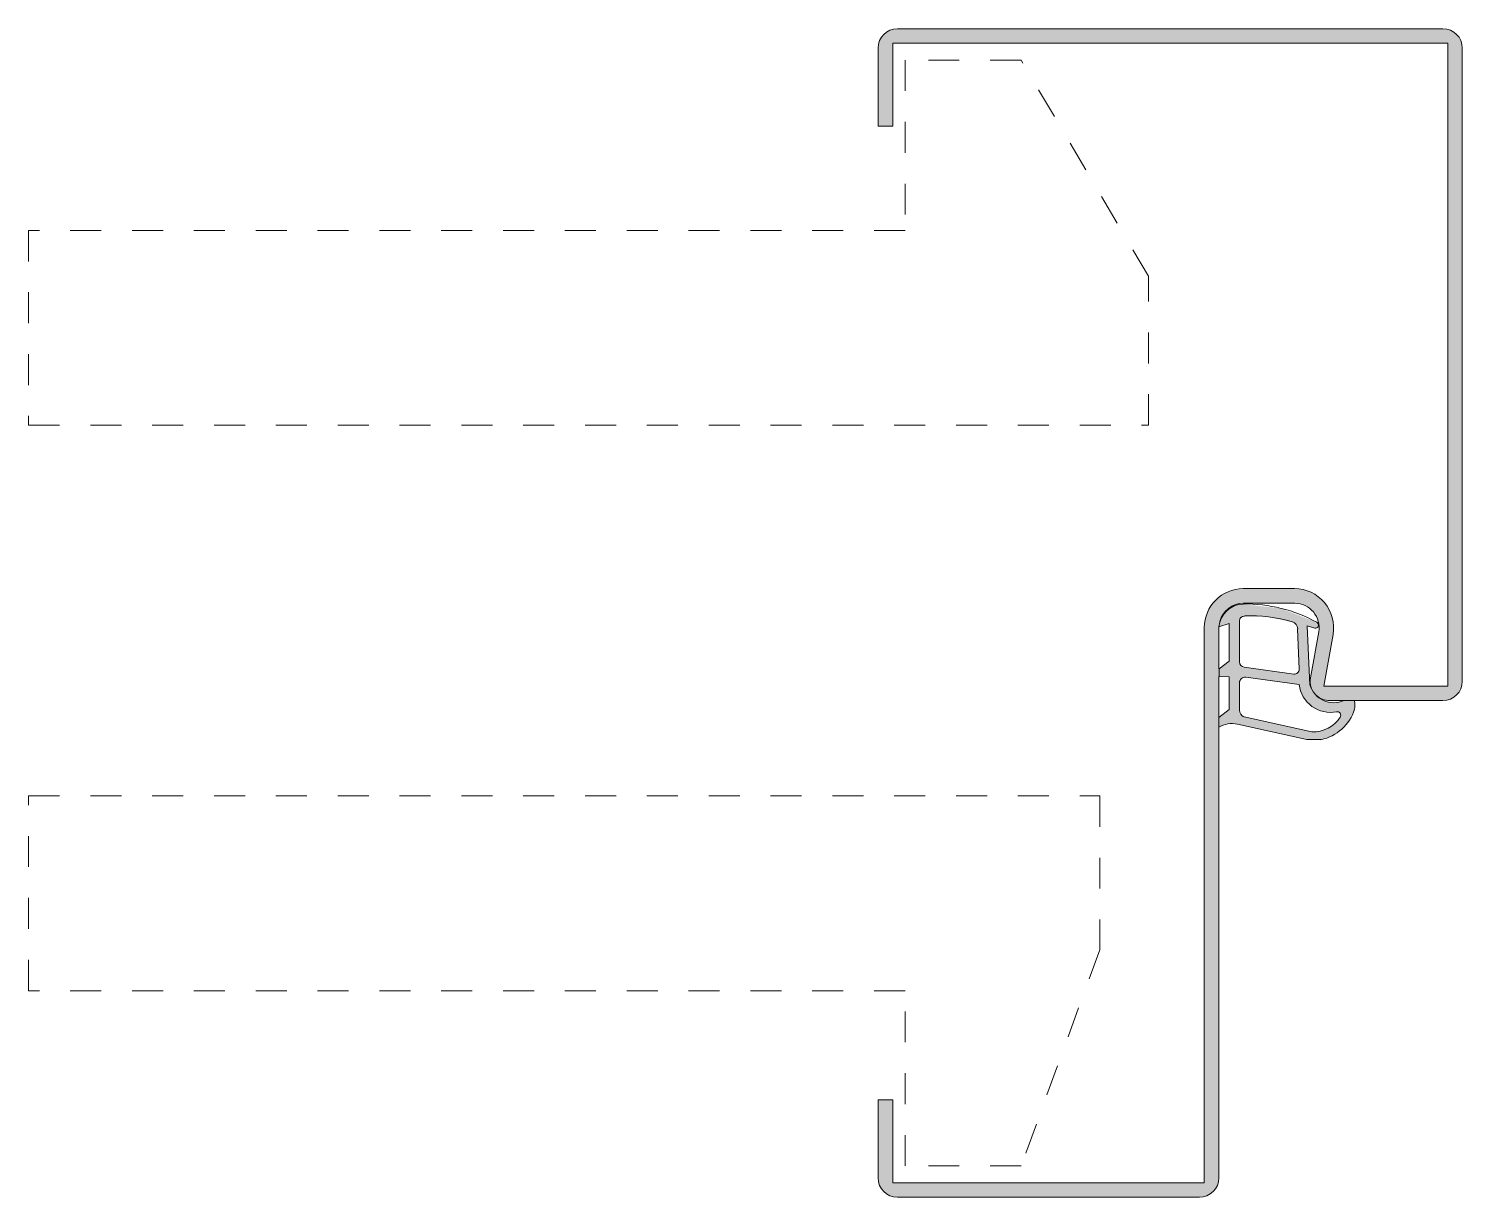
# Model space of a CAD drawing. Header units: metres. Extents: x -87 to 60, y -60 to 60.
import ezdxf

# ---------------------------------------------------------------- set-up
doc = ezdxf.new("R2010")
doc.units = ezdxf.units.M
doc.linetypes.add('Dash', pattern=[6.35, 3.175, -3.175])
doc.layers.add('A-DETL-GENF', color=92, linetype='Continuous', lineweight=18)
doc.layers.add('A-DETL-GENF-HDLN', color=1, linetype='Dash', lineweight=18)

# ---------------------------------------------------------------- blocks, each defined once
blk = doc.blocks.new('32 stalen kozijn kierdichting - 60x120 sp 25x51-2390922-00_0 Basismaterialen')
at = {"layer": 'A-DETL-GENF', "lineweight": 13}
blk.add_hatch(color=256, dxfattribs=at).paths.add_polyline_path([(33, -60), (33.52, -59.93), (34, -59.73), (34.41, -59.41), (34.73, -59), (34.93, -58.52), (35, -58), (35.03, -1.32), (35.13, -0.76), (35.4, -0.18), (35.8, 0.31), (36.3, 0.68), (36.88, 0.91), (37.53, 1), (42.79, 1), (43.41, 0.92), (43.98, 0.7), (44.49, 0.33), (44.89, -0.14), (45.18, -0.85), (45.27, -1.38), (45.25, -1.93), (44.41, -6.65), (44.43, -7.35), (44.49, -7.64), (44.7, -8.09), (45.02, -8.47), (45.57, -8.81), (46.02, -8.95), (46.38, -9), (58, -9), (58.52, -8.93), (59, -8.73), (59.41, -8.41), (59.73, -8), (59.93, -7.52), (60, -7), (60, 58), (59.93, 58.52), (59.73, 59), (59.41, 59.41), (59, 59.73), (58.52, 59.93), (58, 60), (2, 60), (1.48, 59.93), (1, 59.73), (0.59, 59.41), (0.27, 59), (0.07, 58.52), (0, 58), (0, 50), (1.5, 50), (1.5, 58.5), (58.5, 58.5), (58.5, -7.5), (45.79, -7.5), (46.72, -2.21), (46.77, -1.21), (46.57, -0.23), (46.14, 0.67), (45.5, 1.43), (44.69, 2.01), (43.76, 2.38), (42.77, 2.5), (37.49, 2.5), (36.3, 2.3), (35.4, 1.89), (34.67, 1.33), (34.04, 0.5), (33.64, -0.46), (33.5, -1.5), (33.5, -58.5), (1.5, -58.5), (1.5, -50), (0, -50), (0, -58), (0.07, -58.52), (0.27, -59), (0.59, -59.41), (1, -59.73), (1.48, -59.93), (2, -60)])
h = blk.add_hatch(color=256, dxfattribs=at)
h.paths.add_polyline_path([(44.03, -13), (45.48, -13), (46.41, -12.7), (47.25, -12.22), (47.97, -11.56), (48.54, -10.76), (48.93, -9.87), (48.96, -9.43), (48.89, -9), (47.83, -9), (47.24, -9.18), (46.62, -9.22), (46.02, -9.1), (45.46, -8.85), (44.97, -8.46), (44.6, -7.97), (44.35, -7.4), (44.07, -1.31), (44.85, -1.57), (45.14, -1.45), (45.21, -1.3), (45.21, -1.22), (45.05, -0.96), (41.39, 0.47), (37.5, 0.91), (36.88, 0.83), (36.3, 0.6), (35.8, 0.23), (35.4, -0.25), (35.13, -0.81), (35.01, -1.42), (36.07, -1.07), (36.07, -4.94), (35.04, -5.73), (35.04, -6.53), (36.07, -6.55), (36.07, -9.92), (35, -10.73), (35, -11.73), (35.6, -11.46), (36.25, -11.35), (36.91, -11.41)])
h.paths.add_polyline_path([(44.56, -12.19), (37.43, -10.59), (37.2, -10.32), (37.12, -9.98), (37.14, -7.03), (37.27, -6.78), (37.49, -6.63), (37.77, -6.6), (43.24, -7.35), (43.42, -8.09), (43.76, -8.77), (44.25, -9.35), (44.87, -9.8), (45.57, -10.09), (46.33, -10.21), (47.27, -10.15), (47.42, -10.25), (47.51, -10.41), (47.5, -10.6), (47.46, -10.68), (46.91, -11.33), (46.21, -11.82), (45.41, -12.11)])
h.paths.add_polyline_path([(42.69, -6.27), (37.47, -5.54), (37.26, -5.38), (37.14, -5.15), (37.12, -5.02), (37.14, -0.68), (37.27, -0.46), (37.49, -0.33), (37.62, -0.31), (40.1, -0.41), (42.71, -0.99), (42.98, -1.25), (43.09, -1.61), (43.24, -5.88), (43.13, -6.1), (42.93, -6.24), (42.81, -6.27)])
at = {"layer": 'A-DETL-GENF'}
for p, q in [((58, 60), (2, 60)), ((0, 58), (0, 50)), ((1.5, 50), (1.5, 58.5)), ((1.5, 58.5), (58.5, 58.5)), ((58.5, 58.5), (58.5, -7.5)), ((60, -7), (60, 58)), ((0, 50), (1.5, 50)), ((42.77, 2.5), (37.5, 2.5)), ((37.53, 1), (42.79, 1)), ((33.5, -1.5), (33.5, -58.5)), ((35, -5.73), (35, -1.53)), ((45.25, -1.93), (44.41, -6.65)), ((45.79, -7.5), (46.72, -2.21)), ((35, -10.73), (35, -6.53)), ((58.5, -7.5), (45.79, -7.5)), ((46.38, -9), (47.83, -9)), ((48.89, -9), (58, -9)), ((35, -58), (35, -11.73)), ((44.03, -13), (45.48, -13)), ((1.5, -50), (0, -50)), ((0, -50), (0, -58)), ((1.5, -58.5), (1.5, -50)), ((33.5, -58.5), (1.5, -58.5)), ((2, -60), (33, -60))]:
    blk.add_line(p, q, dxfattribs=at)
at = {"layer": 'A-DETL-GENF', "lineweight": 13}
for p, q in [((35.01, -1.42), (36.07, -1.07)), ((36.07, -1.07), (36.07, -4.94)), ((37.12, -5.02), (37.12, -0.81)), ((44.35, -7.4), (44.07, -1.31)), ((44.07, -1.31), (44.85, -1.57)), ((43.09, -1.61), (43.25, -5.76)), ((36.07, -4.94), (35.04, -5.73)), ((35.04, -5.73), (35.04, -6.53)), ((42.69, -6.27), (37.6, -5.57)), ((35.04, -6.53), (36.07, -6.55)), ((36.07, -6.55), (36.07, -9.92)), ((37.12, -9.98), (37.12, -7.16)), ((37.77, -6.6), (43.24, -7.35)), ((36.07, -9.92), (35, -10.73)), ((48.89, -9), (47.83, -9)), ((35, -10.73), (35, -11.73)), ((36.91, -11.41), (44.03, -13)), ((44.56, -12.19), (37.58, -10.67))]:
    blk.add_line(p, q, dxfattribs=at)
at = {"layer": 'A-DETL-GENF'}
for centre, radius, start, end in [((2, 58), 2, 90, 180), ((58, 58), 2, 360, 90), ((37.5, -1.5), 4, 90, 180), ((42.77, -1.51), 4.01, 350, 90), ((37.53, -1.62), 2.53, 90.7459, 175.4752), ((37.53, -1.53), 2.53, 90, 165), ((42.79, -1.5), 2.5, 350, 90), ((37.53, -1.53), 2.53, 177.4416, 180), ((46.38, -7), 2, 170, 198.5714), ((58, -7), 2, 270, 360), ((46.38, -7), 2, 227.1429, 270), ((2, -58), 2, 180, 270), ((33, -58), 2, 270, 360)]:
    blk.add_arc(centre, radius, start, end, dxfattribs=at)
at = {"layer": 'A-DETL-GENF', "lineweight": 13}
for centre, radius, start, end in [((37.7, -14.34), 15.27, 61.2174, 90.7459), ((37.62, -0.81), 0.5, 90.1387, 180), ((38.25, -15.55), 15.26, 73.6705, 92.3725), ((42.33, -1.64), 0.763, 2.2395, 73.6705), ((44.89, -1.24), 0.329, 263.937, 60.4535), ((37.68, -5.02), 0.559, 180, 262.0605), ((42.76, -5.78), 0.49, 261.3413, 2.2395), ((37.69, -7.16), 0.569, 82.185, 180), ((46.44, -6.99), 3.21, 186.4334, 281.6566), ((46.79, -6.69), 2.53, 196.2464, 294.4016), ((37.87, -9.98), 0.75, 180, 247.1232), ((44.56, -8.53), 4.57, 281.5847, 342.9296), ((47.16, -10.49), 0.356, 327.3812, 101.6566), ((47.28, -9.5), 1.69, 347.3052, 17.1805), ((36.35, -13.98), 2.63, 77.7686, 120.9617), ((44.7, -8.92), 3.28, 267.5073, 327.3812)]:
    blk.add_arc(centre, radius, start, end, dxfattribs=at)
at = {"layer": 'A-DETL-GENF-HDLN'}
for p, q in [((2.77, 56.78), (2.77, 39.28)), ((14.69, 56.78), (2.77, 56.78)), ((27.77, 34.57), (14.69, 56.78)), ((2.77, 39.28), (-87.23, 39.28)), ((-87.23, 39.28), (-87.23, 19.28)), ((27.77, 19.28), (27.77, 34.57)), ((-87.23, 19.28), (27.77, 19.28)), ((-87.23, -38.78), (-87.23, -18.78)), ((-87.23, -18.78), (22.77, -18.78)), ((22.77, -18.78), (22.77, -34.57)), ((22.77, -34.57), (14.69, -56.78)), ((2.77, -38.78), (-87.23, -38.78)), ((2.77, -56.78), (2.77, -38.78)), ((14.69, -56.78), (2.77, -56.78))]:
    blk.add_line(p, q, dxfattribs=at)

msp = doc.modelspace()

# ---------------------------------------------------------------- block references
msp.add_blockref('32 stalen kozijn kierdichting - 60x120 sp 25x51-2390922-00_0 Basismaterialen', (0, 0))

doc.saveas('drawing.dxf')
